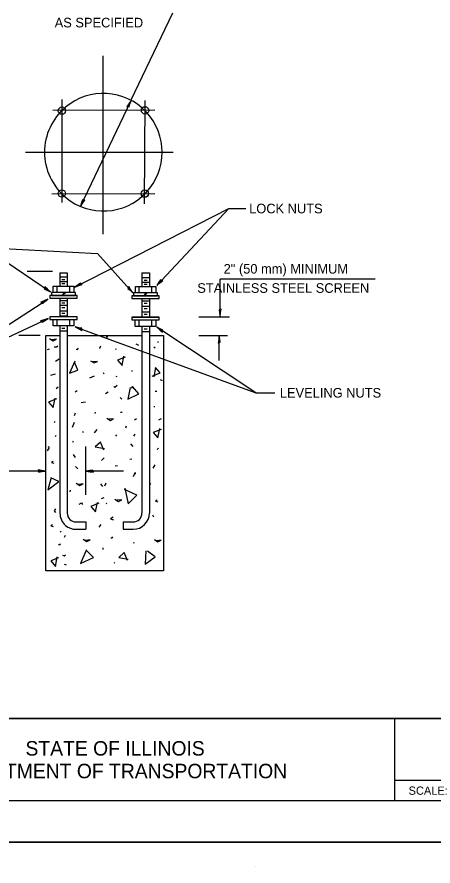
# Model space of a CAD drawing. Extents: x 55528 to 56208, y 43164 to 43610.
# Drawn here: x 55851.9 to 55952.7, y 43163.9 to 43369.6 of the extents above; entities that cross this region are included whole.
import ezdxf

# ---------------------------------------------------------------- set-up
doc = ezdxf.new("R2010")
doc.units = 0
for name, color, linetype in [('Design_EX_Roadway Dimensions', 7, 'Continuous'), ('Level 48', 7, 'Continuous'), ('Removal_Items', 7, 'Continuous'), ('Sheets_50 Reference Boundary', 7, 'Continuous'), ('Sheets_General Details', 7, 'Continuous'), ('Sheets_Printer Plotting Border', 7, 'Continuous'), ('Signals_EX_Above Ground', 7, 'Continuous'), ('Topo_EOP', 7, 'Continuous')]:
    doc.layers.add(name, color=color, linetype=linetype)

msp = doc.modelspace()

# ---------------------------------------------------------------- linework, layer by layer
at = {"layer": 'Design_EX_Roadway Dimensions'}
for p, q in [((55879.61, 43349.52), (55889.68, 43370.62)), ((55872.82, 43316.98), (55872.82, 43360.25)), ((55862.74, 43349.65), (55862.78, 43324.65)), ((55867.3, 43323.72), (55879.56, 43349.42)), ((55882.83, 43324.38), (55883, 43349.39)), ((55885.28, 43347.01), (55860.62, 43346.93)), ((55853.96, 43336.84), (55889.73, 43336.84)), ((55860.36, 43326.79), (55885.28, 43326.84)), ((55865.93, 43304.2), (55903.21, 43323.22)), ((55903.21, 43323.22), (55885.77, 43304.59)), ((55903.21, 43323.22), (55907.38, 43323.22)), ((55844.1, 43313.79), (55871.39, 43312.31)), ((55844.1, 43313.79), (55860, 43303)), ((55871.39, 43312.31), (55880.01, 43302.79)), ((55860.49, 43307.92), (55854.37, 43307.92)), ((55901.13, 43297.01), (55901.13, 43306.12)), ((55938.73, 43306.12), (55901.13, 43306.12)), ((55833.81, 43284.65), (55859.38, 43301.29)), ((55833.81, 43284.65), (55859.43, 43296.56)), ((55896, 43296.98), (55903.44, 43296.98)), ((55866.01, 43294.55), (55909.76, 43278.59)), ((55909.76, 43278.59), (55885.77, 43294.47)), ((55857.51, 43292.48), (55852.33, 43292.48)), ((55896, 43292.48), (55902.92, 43292.48)), ((55900.93, 43286.36), (55900.93, 43292.48)), ((55909.76, 43278.59), (55914.37, 43278.59)), ((55868.63, 43253.86), (55868.63, 43265.59)), ((55858.85, 43259.59), (55832.49, 43259.59)), ((55877.72, 43259.59), (55868.62, 43259.59))]:
    msp.add_line(p, q, dxfattribs=at)
for points in [[(55878.81, 43347.9), (55879.06, 43347.85), (55879.27, 43348.54), (55879.56, 43349.42), (55879.02, 43348.59), (55878.51, 43347.88), (55878.81, 43347.9), (55878.99, 43347.9), (55879.29, 43348.86), (55878.65, 43347.96), (55878.91, 43348.01), (55879.09, 43348.44), (55878.84, 43348.07)], [(55868.05, 43325.24), (55867.8, 43325.3), (55867.58, 43324.61), (55867.3, 43323.72), (55867.84, 43324.56), (55868.35, 43325.27), (55868.05, 43325.24), (55867.86, 43325.25), (55867.56, 43324.28), (55868.21, 43325.19), (55867.94, 43325.13), (55867.77, 43324.71), (55868.02, 43325.08)], [(55886.95, 43305.81), (55886.72, 43305.94), (55886.31, 43305.34), (55885.77, 43304.59), (55886.54, 43305.21), (55887.24, 43305.74), (55886.95, 43305.81), (55886.77, 43305.87), (55886.19, 43305.04), (55887.08, 43305.71), (55886.81, 43305.74), (55886.52, 43305.38), (55886.87, 43305.66)], [(55858.61, 43303.98), (55858.52, 43303.74), (55859.17, 43303.42), (55860, 43303), (55859.26, 43303.67), (55858.64, 43304.28), (55858.61, 43303.98), (55858.58, 43303.79), (55859.49, 43303.35), (55858.69, 43304.12), (55858.71, 43303.86), (55859.1, 43303.62), (55858.78, 43303.93)], [(55867.45, 43304.95), (55867.29, 43305.15), (55866.7, 43304.72), (55865.93, 43304.2), (55866.87, 43304.53), (55867.71, 43304.78), (55867.45, 43304.95), (55867.31, 43305.06), (55866.48, 43304.48), (55867.54, 43304.8), (55867.3, 43304.92), (55866.91, 43304.69), (55867.33, 43304.83)], [(55878.89, 43304.07), (55878.74, 43303.85), (55879.31, 43303.4), (55880.01, 43302.79), (55879.45, 43303.61), (55878.99, 43304.36), (55878.89, 43304.07), (55878.82, 43303.9), (55879.6, 43303.25), (55879.01, 43304.19), (55878.96, 43303.93), (55879.29, 43303.61), (55879.04, 43303.98)], [(55857.94, 43300.38), (55858.13, 43300.2), (55858.67, 43300.69), (55859.38, 43301.29), (55858.48, 43300.86), (55857.68, 43300.52), (55857.94, 43300.38), (55858.1, 43300.29), (55858.86, 43300.95), (55857.84, 43300.52), (55858.09, 43300.43), (55858.46, 43300.7), (55858.05, 43300.51)], [(55901.15, 43298.71), (55900.9, 43298.65), (55901.01, 43297.94), (55901.13, 43297.01), (55901.26, 43298), (55901.41, 43298.86), (55901.15, 43298.71), (55900.99, 43298.64), (55901.13, 43297.64), (55901.32, 43298.73), (55901.11, 43298.57), (55901.13, 43298.11), (55901.2, 43298.55)], [(55857.88, 43295.86), (55858.04, 43295.66), (55858.65, 43296.06), (55859.43, 43296.56), (55858.48, 43296.26), (55857.64, 43296.04), (55857.88, 43295.86), (55858.02, 43295.75), (55858.87, 43296.3), (55857.8, 43296.01), (55858.04, 43295.88), (55858.44, 43296.1), (55858.01, 43295.98)], [(55867.59, 43293.95), (55867.63, 43294.2), (55866.92, 43294.35), (55866.01, 43294.55), (55866.89, 43294.09), (55867.65, 43293.65), (55867.59, 43293.95), (55867.58, 43294.13), (55866.59, 43294.34), (55867.55, 43293.78), (55867.47, 43294.04), (55867.03, 43294.17), (55867.43, 43293.96)], [(55887.17, 43293.52), (55887.26, 43293.76), (55886.6, 43294.06), (55885.77, 43294.47), (55886.51, 43293.82), (55887.15, 43293.22), (55887.17, 43293.52), (55887.2, 43293.7), (55886.29, 43294.13), (55887.09, 43293.37), (55887.08, 43293.64), (55886.68, 43293.86), (55887.01, 43293.56)], [(55900.91, 43290.78), (55901.16, 43290.84), (55901.05, 43291.56), (55900.93, 43292.48), (55900.8, 43291.49), (55900.65, 43290.63), (55900.91, 43290.78), (55901.08, 43290.86), (55900.93, 43291.86), (55900.74, 43290.76), (55900.96, 43290.93), (55900.93, 43291.39), (55900.86, 43290.94)], [(55857.15, 43259.62), (55857.21, 43259.37), (55857.92, 43259.47), (55858.85, 43259.59), (55857.86, 43259.73), (55857, 43259.88), (55857.15, 43259.62), (55857.22, 43259.45), (55858.22, 43259.6), (55857.13, 43259.79), (55857.29, 43259.57), (55857.75, 43259.6), (55857.31, 43259.67)], [(55870.32, 43259.57), (55870.26, 43259.82), (55869.54, 43259.71), (55868.62, 43259.59), (55869.61, 43259.46), (55870.47, 43259.31), (55870.32, 43259.57), (55870.24, 43259.74), (55869.24, 43259.59), (55870.33, 43259.4), (55870.17, 43259.62), (55869.71, 43259.59), (55870.16, 43259.52)]]:
    msp.add_lwpolyline(points, dxfattribs=at)
at = {"layer": 'Level 48'}
msp.add_lwpolyline([(55527.94, 43609.68), (56207.94, 43609.68), (56207.94, 43169.68), (55527.94, 43169.68)], close=True, dxfattribs=at)
at = {"layer": 'Removal_Items'}
msp.add_line((55886, 43287.97), (55886, 43287.97), dxfattribs=at)
for points in [[(55859.82, 43291.72), (55860.68, 43291.17), (55861.46, 43291.55), (55860.36, 43291.43)], [(55873.54, 43292.12), (55873.94, 43292.12)], [(55859.74, 43289.15), (55859.24, 43288.94)], [(55860.92, 43289.74), (55861.49, 43289.68), (55861.77, 43289.94)], [(55866.27, 43289.12), (55866.55, 43289.06), (55866.84, 43289.35)], [(55871.87, 43289.3), (55872.01, 43289.38), (55872.22, 43289.94)], [(55875.76, 43289.14), (55876.01, 43289.26)], [(55880.68, 43290.42), (55881.32, 43290.09)], [(55885.04, 43289.71), (55885.36, 43289.5)], [(55886.15, 43290.77), (55886.11, 43291.01)], [(55878.16, 43287.22), (55876.23, 43286.45), (55877.37, 43285.16), (55877.8, 43287.42)], [(55861.27, 43286.26), (55862.09, 43286.8)], [(55865.94, 43286.21), (55864.66, 43283.35), (55866.69, 43284.09), (55865.84, 43286.03)], [(55869.76, 43286.35), (55870.62, 43285.79), (55871.4, 43286.17), (55870.3, 43286.05)], [(55860.09, 43282.85), (55861.2, 43283.15)], [(55873.04, 43283.06), (55872.9, 43283.41)], [(55879.85, 43283.71), (55879.81, 43283.94)], [(55884.69, 43282.62), (55886.62, 43283.38), (55885.47, 43284.68), (55885.04, 43282.41)], [(55869.55, 43282.23), (55870.73, 43282.67)], [(55876.08, 43282.32), (55876.04, 43282.56)], [(55886.57, 43281.82), (55887.07, 43281.59)], [(55861.91, 43279.97), (55861.41, 43279.5)], [(55866.52, 43279.08), (55865.98, 43278.76)], [(55874.01, 43278.76), (55873.36, 43278.29)], [(55876.15, 43280.32), (55875.58, 43279.85), (55875.4, 43280.08)], [(55879.32, 43279.88), (55878.76, 43277.03), (55881.47, 43278.29), (55879.9, 43280.11), (55879.57, 43279.67)], [(55885.37, 43278.96), (55885.8, 43278.98)], [(55861.49, 43277.08), (55859.56, 43276.31), (55860.7, 43275.02), (55861.13, 43277.28)], [(55876.9, 43277.46), (55877.29, 43276.99)], [(55867.48, 43276.24), (55868.51, 43276.41)], [(55885.04, 43275.29), (55885.32, 43275.26)], [(55865.81, 43273.04), (55866.1, 43273.72)], [(55870.83, 43273.52), (55870.97, 43273.87)], [(55876.97, 43273.85), (55877.4, 43273.87)], [(55861.02, 43271.37), (55861.17, 43271.67)], [(55865.37, 43270.25), (55865.87, 43271.43)], [(55873.68, 43272.44), (55874.54, 43271.88), (55875.33, 43272.26), (55874.22, 43272.15)], [(55878.25, 43270.05), (55878.43, 43270.55)], [(55880.84, 43272.26), (55880.36, 43271.97)], [(55886.25, 43272.02), (55886.93, 43272.34)], [(55867.84, 43268.93), (55867.99, 43269.23)], [(55870.73, 43268.87), (55871.33, 43269.66)], [(55875.83, 43268.08), (55876.08, 43268.4)], [(55880.23, 43268.07), (55880.55, 43268.57)], [(55886.85, 43269.69), (55884.93, 43268.93), (55886.07, 43267.64), (55886.5, 43269.9)], [(55861.22, 43267.96), (55861.43, 43268.28)], [(55865.41, 43266.57), (55865.59, 43266.9)], [(55872.92, 43264.69), (55872.15, 43266.62), (55870.86, 43265.48), (55873.12, 43265.05)], [(55859.27, 43264.51), (55859.77, 43265.28), (55859.49, 43265.51)], [(55879.41, 43266.18), (55880.01, 43265.59)], [(55886.18, 43265.13), (55885.86, 43264.84)], [(55866.05, 43262.89), (55865.59, 43263.66)], [(55872.37, 43262.14), (55873.02, 43262.82)], [(55879.72, 43262.48), (55879.29, 43262.39)], [(55860.66, 43261.94), (55860.27, 43261.65), (55860.84, 43261.53)], [(55866.62, 43260.13), (55866.05, 43260.69)], [(55876.26, 43260.86), (55875.72, 43260.77)], [(55884.89, 43260.33), (55885.36, 43261.13)], [(55880.18, 43258.33), (55880.57, 43259.27), (55880.57, 43258.83)], [(55860.14, 43257.74), (55859.35, 43255.06), (55862.07, 43257.04), (55860.14, 43257.95)], [(55866.27, 43256.66), (55867.13, 43256.1), (55867.91, 43256.48), (55866.81, 43256.36)], [(55872.73, 43255.89), (55872.23, 43256.51)], [(55873.23, 43256.02), (55873.51, 43256.73)], [(55884.05, 43256.76), (55884.29, 43256.37)], [(55864.77, 43254.59), (55864.87, 43254.95)], [(55878.04, 43255.45), (55878.86, 43251.65), (55880.93, 43253.8), (55877.97, 43255.12)], [(55871.75, 43251.81), (55869.83, 43251.05), (55870.97, 43249.75), (55871.39, 43252.02)], [(55872.99, 43253.14), (55872.28, 43252.84)], [(55875.65, 43252.82), (55876.5, 43252.26), (55877.29, 43252.64), (55876.18, 43252.52)], [(55885.86, 43252.58), (55885.47, 43252.29), (55886.04, 43252.17)], [(55861.27, 43250.42), (55860.95, 43250), (55861.24, 43249.53)], [(55866.98, 43251.56), (55867.58, 43251.89), (55867.8, 43251.5)], [(55873.53, 43251.69), (55873.68, 43251.81)], [(55875.19, 43248.44), (55874.54, 43248.06), (55875.33, 43247.79)], [(55884.76, 43249.01), (55885, 43248.52)], [(55860.52, 43246.62), (55860.13, 43246.32), (55860.7, 43246.2)], [(55871.86, 43246.04), (55872.33, 43246.69)], [(55862.59, 43245), (55862.34, 43244.79)], [(55863.41, 43243.59), (55863.66, 43244.11)], [(55861.99, 43241.85), (55862.34, 43241.85), (55862.48, 43242.08)], [(55867.97, 43243.09), (55868.83, 43242.53), (55869.61, 43242.91), (55868.5, 43242.79)], [(55874.63, 43243.42), (55874.99, 43243.42), (55875.13, 43243.66)], [(55880.25, 43242.11), (55880.32, 43242.41)], [(55885.2, 43243), (55886.06, 43242.44), (55886.85, 43242.83), (55885.74, 43242.71)], [(55868.62, 43240.2), (55867.3, 43237.23), (55870.44, 43238.7), (55868.55, 43240.49)], [(55872.76, 43240.64), (55872.83, 43240.99)], [(55878.65, 43237.91), (55877.88, 43239.84), (55876.59, 43238.7), (55878.85, 43238.26)], [(55883.14, 43240.26), (55883, 43237.05), (55885.36, 43238.79), (55883.57, 43240.23)], [(55862, 43238.58), (55860.08, 43237.82), (55861.22, 43236.52), (55861.65, 43238.79)], [(55862.91, 43239.26), (55863.3, 43239.05), (55863.7, 43239.32)], [(55863.31, 43237.08), (55863.81, 43236.85)], [(55875.47, 43237.26), (55875.62, 43237.49)]]:
    msp.add_lwpolyline(points, dxfattribs=at)
at = {"layer": 'Sheets_50 Reference Boundary'}
msp.add_lwpolyline([(55567.94, 43599.68), (56197.94, 43599.68), (56197.94, 43199.68), (55567.94, 43199.68)], close=True, dxfattribs=at)
at = {"layer": 'Sheets_General Details'}
for p, q in [((55567.94, 43199.68), (56197.94, 43199.68)), ((55943.43, 43199.68), (55943.43, 43179.68)), ((55943.43, 43184.68), (56097.43, 43184.68)), ((56207.94, 43169.68), (55527.94, 43169.68)), ((55909.68, 43163.92), (55909.7, 43163.92))]:
    msp.add_line(p, q, dxfattribs=at)
msp.add_lwpolyline([(55567.94, 43599.68), (56197.94, 43599.68), (56197.94, 43179.68), (55567.94, 43179.68)], close=True, dxfattribs=at)
at = {"layer": 'Sheets_Printer Plotting Border'}
msp.add_lwpolyline([(55527.94, 43169.68), (56207.94, 43169.68), (56207.94, 43609.68), (55527.94, 43609.68)], close=True, dxfattribs=at)
at = {"layer": 'Signals_EX_Above Ground'}
for p, q in [((55862.31, 43307.67), (55864.09, 43307.67)), ((55862.31, 43307.67), (55862.31, 43304.52)), ((55864.09, 43307.67), (55864.09, 43304.51)), ((55882.2, 43307.67), (55883.98, 43307.67)), ((55882.2, 43307.67), (55882.2, 43304.31)), ((55883.98, 43307.67), (55883.98, 43304.33)), ((55862.31, 43306.66), (55864.09, 43306.66)), ((55862.31, 43305.57), (55864.09, 43305.57)), ((55862.77, 43306), (55863.5, 43306)), ((55882.2, 43306.52), (55883.98, 43306.52)), ((55882.71, 43305.85), (55883.44, 43305.85)), ((55861.66, 43302.89), (55861.66, 43304.41)), ((55862.77, 43305.05), (55863.5, 43305.05)), ((55864.7, 43302.89), (55864.7, 43304.41)), ((55881.55, 43302.8), (55881.55, 43304.32)), ((55882.2, 43305.39), (55883.98, 43305.39)), ((55882.71, 43304.86), (55883.44, 43304.86)), ((55884.59, 43302.8), (55884.59, 43304.32)), ((55862.31, 43301.5), (55862.31, 43296.98)), ((55862.76, 43302.18), (55863.43, 43302.85)), ((55863.05, 43302.19), (55863.72, 43302.86)), ((55864.09, 43301.5), (55864.09, 43296.99)), ((55882.2, 43301.42), (55882.2, 43296.91)), ((55882.58, 43302.09), (55883.25, 43302.76)), ((55882.78, 43302.09), (55883.45, 43302.75)), ((55883.98, 43301.39), (55883.98, 43296.93)), ((55885.96, 43302.09), (55885.96, 43302.77)), ((55862.31, 43300.93), (55864.09, 43300.93)), ((55862.31, 43299.78), (55864.09, 43299.78)), ((55862.77, 43300.39), (55863.5, 43300.39)), ((55882.2, 43300.83), (55883.98, 43300.83)), ((55882.2, 43299.56), (55883.98, 43299.56)), ((55882.71, 43300.25), (55883.44, 43300.25)), ((55862.31, 43298.45), (55864.09, 43298.45)), ((55862.31, 43297.21), (55864.09, 43297.21)), ((55862.77, 43299.21), (55863.5, 43299.21)), ((55862.77, 43297.87), (55863.5, 43297.87)), ((55882.2, 43298.22), (55883.98, 43298.22)), ((55882.71, 43298.97), (55883.44, 43298.97)), ((55882.71, 43297.65), (55883.44, 43297.65)), ((55861.66, 43294.76), (55861.66, 43296.28)), ((55864.7, 43294.76), (55864.7, 43296.28)), ((55879.74, 43296.89), (55886.33, 43296.89)), ((55879.74, 43296.21), (55886.33, 43296.21)), ((55880.56, 43294.67), (55880.56, 43296.19)), ((55881.55, 43294.67), (55881.55, 43296.19)), ((55884.59, 43294.67), (55884.59, 43296.19)), ((55862.31, 43294.76), (55862.31, 43249.42)), ((55862.31, 43293.62), (55864.09, 43293.62)), ((55862.77, 43294.21), (55863.5, 43294.21)), ((55864.09, 43294.76), (55864.09, 43249.42)), ((55882.2, 43294.7), (55882.2, 43249.42)), ((55882.2, 43293.41), (55883.98, 43293.41)), ((55882.71, 43294.1), (55883.44, 43294.1)), ((55883.98, 43294.69), (55883.98, 43249.42)), ((55866.22, 43247.28), (55868.63, 43247.28)), ((55868.63, 43247.28), (55868.63, 43245.5)), ((55877.66, 43247.28), (55877.66, 43245.5)), ((55877.66, 43247.28), (55880.06, 43247.28)), ((55866.22, 43245.5), (55868.63, 43245.5)), ((55877.66, 43245.5), (55880.06, 43245.5))]:
    msp.add_line(p, q, dxfattribs=at)
for points in [[(55860.68, 43302.86), (55860.68, 43304.39), (55865.65, 43304.39), (55865.65, 43302.86)], [(55880.61, 43302.76), (55880.61, 43304.29), (55885.58, 43304.29), (55885.58, 43302.76)], [(55859.86, 43302.18), (55859.86, 43301.49), (55866.46, 43301.49), (55866.46, 43302.18)], [(55860.25, 43302.86), (55860.25, 43302.18), (55866.08, 43302.18), (55866.08, 43302.86)], [(55879.74, 43302.09), (55879.74, 43301.4), (55886.34, 43301.4), (55886.34, 43302.09)], [(55880.13, 43302.77), (55880.13, 43302.09), (55885.96, 43302.09), (55885.96, 43302.77)], [(55859.85, 43296.98), (55859.85, 43296.29), (55866.45, 43296.29), (55866.45, 43296.98)], [(55860.68, 43294.76), (55860.68, 43296.29), (55865.65, 43296.29), (55865.65, 43294.76)], [(55860.68, 43294.76), (55860.68, 43296.29), (55865.65, 43296.29), (55865.65, 43294.76)], [(55879.74, 43296.89), (55879.74, 43296.21), (55886.33, 43296.21), (55886.33, 43296.89)], [(55880.56, 43294.67), (55880.56, 43296.21), (55885.54, 43296.21), (55885.54, 43294.67)]]:
    msp.add_lwpolyline(points, close=True, dxfattribs=at)
for centre in [(55862.8, 43346.93), (55882.94, 43347), (55862.76, 43326.86), (55882.87, 43326.82)]:
    msp.add_circle(centre, 0.891, dxfattribs=at)
for centre, radius, start, end in [((55866.23, 43249.42), 3.92, 180, 229.177), ((55866.23, 43249.42), 2.14, 180, 270), ((55880.06, 43249.42), 3.92, 270, 0), ((55880.06, 43249.42), 2.14, 270, 0), ((55866.23, 43249.42), 3.92, 229.2222, 270.0043)]:
    msp.add_arc(centre, radius, start, end, dxfattribs=at)
at = {"layer": 'Topo_EOP'}
for points in [[(55863.67, 43235.46), (55858.9, 43235.46), (55858.9, 43292.48)], [(55858.9, 43292.48), (55862.3, 43292.48)], [(55883.98, 43292.48), (55887.41, 43292.48), (55887.41, 43235.46), (55863.67, 43235.46)], [(55864.08, 43292.48), (55882.18, 43292.48)]]:
    msp.add_lwpolyline(points, dxfattribs=at)
for start, end in [(229.9637, 130.029), (130.0898, 229.9065)]:
    msp.add_arc((55872.83, 43336.86), 14.25, start, end, dxfattribs=at)

# ---------------------------------------------------------------- texts
at = {"layer": 'Design_EX_Roadway Dimensions'}
for s, height, p in [('AS SPECIFIED', 2.3272, (55861.04, 43367.1)), ('LOCK NUTS', 2.327, (55908.17, 43322.05)), ('2" (50 mm) MINIMUM', 2.3272, (55901.99, 43307.45)), ('       STAINLESS STEEL SCREEN', 2.3272, (55889.55, 43302.79)), ('LEVELING NUTS', 2.3272, (55915.61, 43277.41))]:
    msp.add_text(s, height=height, dxfattribs=at).set_placement(p)
at = {"layer": 'Sheets_General Details'}
for s, height, p in [('STATE OF ILLINOIS', 3.5, (55853.97, 43190.68)), ('DEPARTMENT OF TRANSPORTATION', 3.5, (55832.87, 43185.18)), ('SCALE:          ', 2, (55946.81, 43181.18))]:
    msp.add_text(s, height=height, dxfattribs=at).set_placement(p)

doc.saveas('drawing.dxf')
